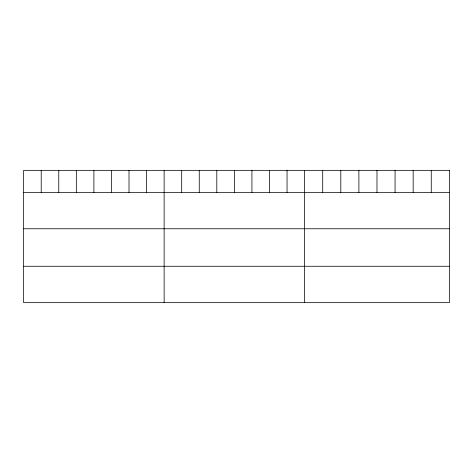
<?xml version="1.0" encoding="UTF-8"?>
<svg xmlns="http://www.w3.org/2000/svg" width="473" height="473" viewBox="0 0 473 473"><rect width="100%" height="100%" fill="white"/><g stroke="black" fill="none" stroke-linecap="round" stroke-linejoin="round"><path stroke-width="0.71" d="M23.65 192.369L449.35 192.369M23.65 228.766L449.35 228.766M23.65 266.264L449.35 266.264M431.258 170.345L431.258 192.369M413.166 170.345L413.166 192.369M395.073 170.345L395.073 192.369M376.981 170.345L376.981 192.369M358.889 170.345L358.889 192.369M340.797 170.345L340.797 192.369M322.704 170.345L322.704 192.369M304.612 170.345L304.612 302.655M287.052 170.345L287.052 192.369M269.492 170.345L269.492 192.369M251.932 170.345L251.932 192.369M234.371 170.345L234.371 192.369M216.811 170.345L216.811 192.369M199.251 170.345L199.251 192.369M181.691 170.345L181.691 192.369M164.131 170.345L164.131 302.655M146.571 170.345L146.571 192.369M129.011 170.345L129.011 192.369M111.451 170.345L111.451 192.369M93.891 170.345L93.891 192.369M76.33 170.345L76.33 192.369M58.77 170.345L58.77 192.369M41.21 170.345L41.21 192.369M449.35 170.345L23.65 170.345L23.65 302.655L449.35 302.655L449.35 170.345"/></g></svg>
